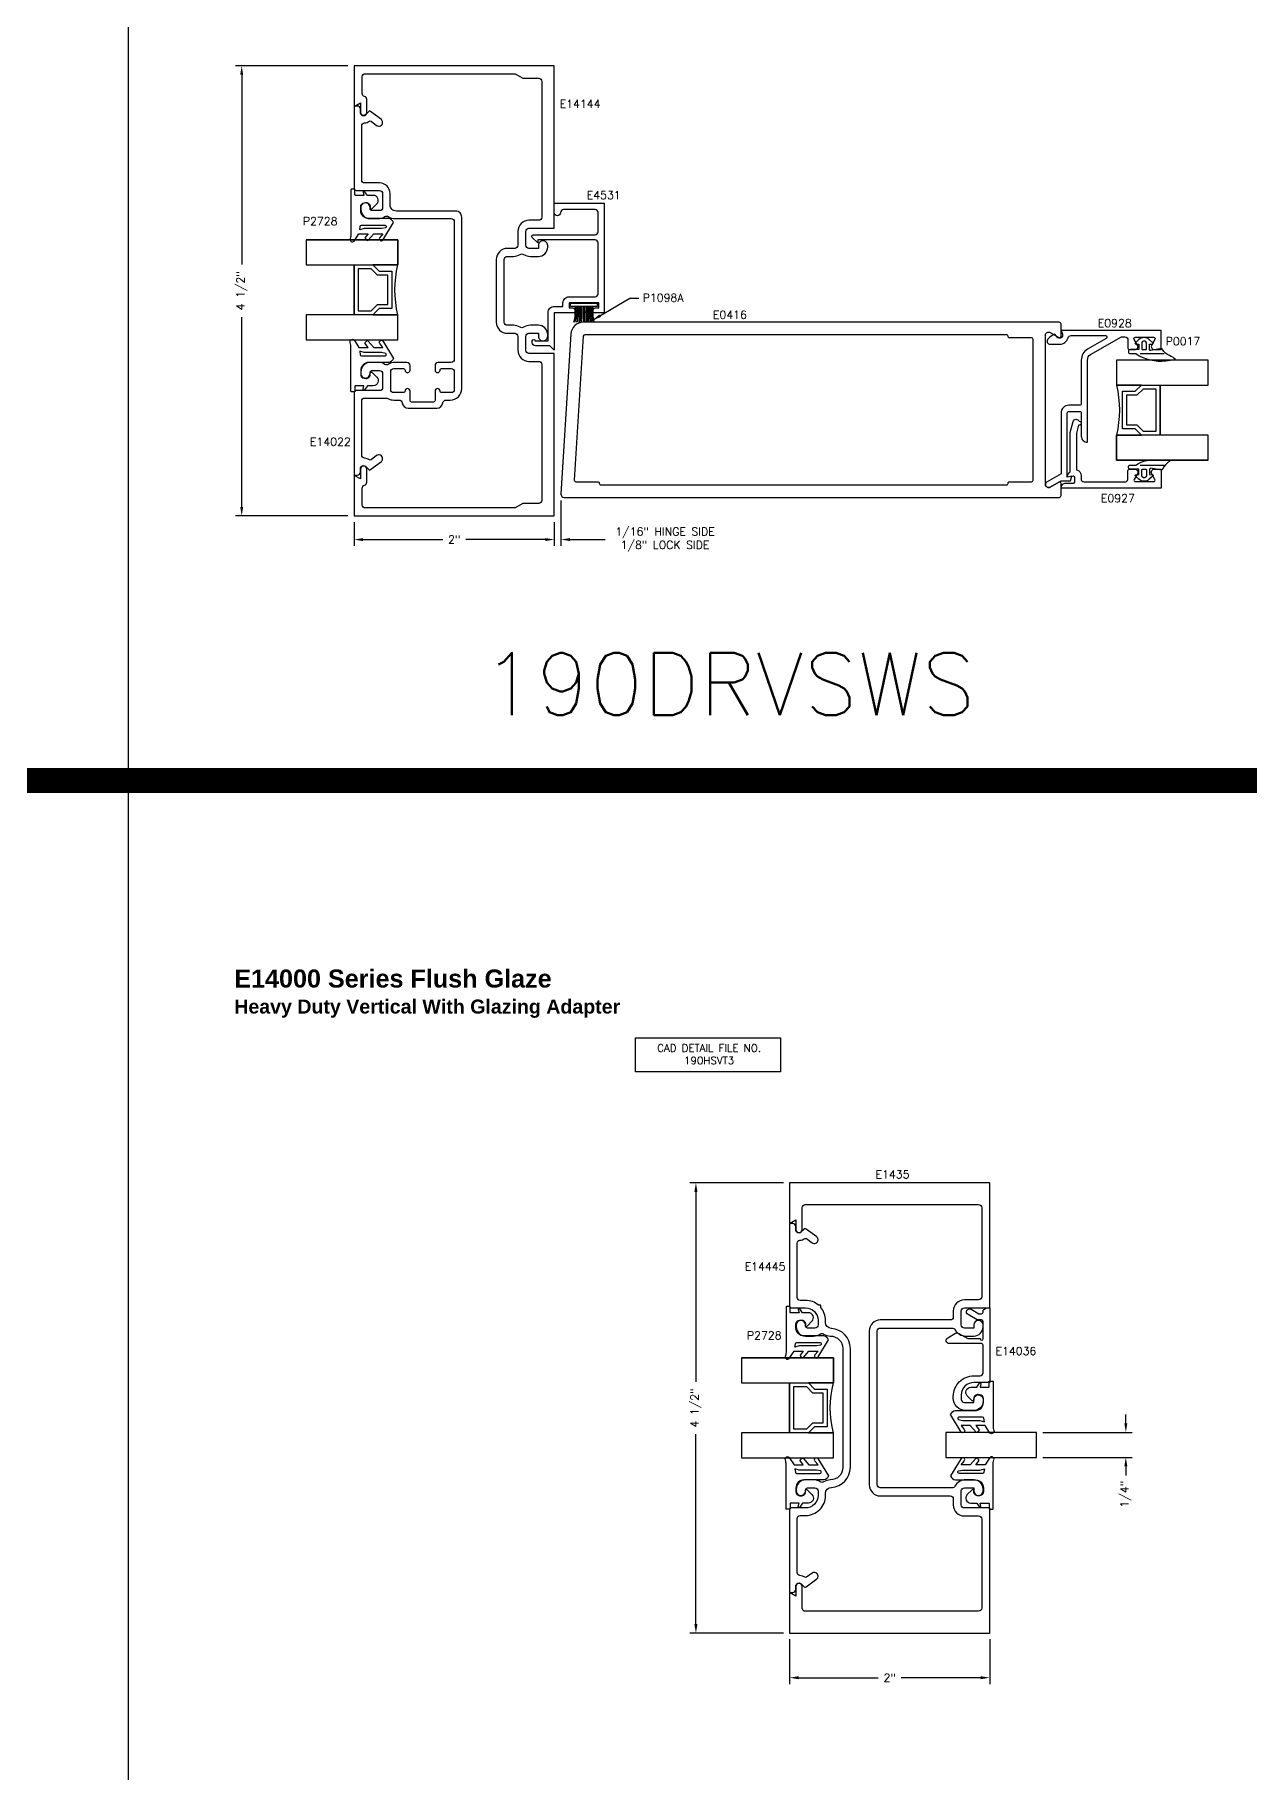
# Model space of a CAD drawing. Extents: x 0 to 139, y -24 to 89.
# Drawn here: x 110.24 to 122.38, y 29.62 to 46.99 of the extents above; entities that cross this region are included whole.
import ezdxf

# ---------------------------------------------------------------- set-up
doc = ezdxf.new("R2010")
doc.units = 0
doc.header["$MEASUREMENT"] = 0
doc.layers.get('DEFPOINTS').update_dxf_attribs({"linetype": 'CONTINUOUS'})
for name, color, linetype in [('R-ANNO-DIMS', 3, 'CONTINUOUS'), ('R-ANNO-TEXT', 6, 'CONTINUOUS'), ('R-DET1', 4, 'CONTINUOUS'), ('R-DET2', 2, 'CONTINUOUS'), ('R-OTLN', 1, 'CONTINUOUS'), ('R-PAT1', 5, 'CONTINUOUS'), ('TITLE', 7, 'CONTINUOUS')]:
    doc.layers.add(name, color=color, linetype=linetype)
doc.styles.get("Standard").update_dxf_attribs({"font": 'simplex'})
doc.dimstyles.new('1X', dxfattribs={"dimtxt": 0.08, "dimasz": 0.09, "dimexe": 0.0625, "dimexo": 0.0625, "dimgap": 0.062, "dimtad": 0, "dimdec": 5, "dimzin": 4, "dimtxsty": 'STANDARD', "dimcen": 0, "dimclrd": 256, "dimclre": 256, "dimclrt": 256, "dimazin": 3, "dimtfac": 1, "dimtdec": 5, "dimtofl": 0, "dimtmove": 0, "dimatfit": 3, "dimtolj": 1, "dimtzin": 4})

# ---------------------------------------------------------------- blocks, each defined once
blk = doc.blocks.new('*D68')
at = {"layer": 'DEFPOINTS', "color": 0}
for p in [(116.85, 35.514), (117.787, 35.514), (117.787, 31.014)]:
    blk.add_point(p, dxfattribs=at)
at = {"layer": 'R-ANNO-DIMS'}
for p, q in [((117.724, 35.514), (116.788, 35.514)), ((116.85, 35.424), (116.85, 33.526)), ((116.85, 31.104), (116.85, 33.002)), ((117.724, 31.014), (116.788, 31.014))]:
    blk.add_line(p, q, dxfattribs=at)
for points in [[(116.835, 35.424), (116.865, 35.424), (116.85, 35.514)], [(116.835, 31.104), (116.865, 31.104), (116.85, 31.014)]]:
    blk.add_solid(points, dxfattribs=at)
at = {"layer": 'R-ANNO-DIMS', "insert": (116.85, 33.264), "char_height": 0.08, "attachment_point": 5, "rotation": 90}
blk.add_mtext('\\A1;4 1/2"', dxfattribs=at)
blk = doc.blocks.new('*D69')
at = {"layer": 'DEFPOINTS', "color": 0}
for p in [(117.787, 31.014), (119.787, 31.014), (119.787, 30.568)]:
    blk.add_point(p, dxfattribs=at)
at = {"layer": 'R-ANNO-DIMS'}
for p, q in [((117.787, 30.952), (117.787, 30.505)), ((119.787, 30.952), (119.787, 30.505)), ((117.877, 30.568), (118.671, 30.568)), ((119.697, 30.568), (118.902, 30.568))]:
    blk.add_line(p, q, dxfattribs=at)
for points in [[(117.877, 30.583), (117.877, 30.553), (117.787, 30.568)], [(119.697, 30.583), (119.697, 30.553), (119.787, 30.568)]]:
    blk.add_solid(points, dxfattribs=at)
at = {"layer": 'R-ANNO-DIMS', "insert": (118.787, 30.568), "char_height": 0.08, "attachment_point": 5}
blk.add_mtext('\\A1;2"', dxfattribs=at)
blk = doc.blocks.new('*D131')
at = {"layer": 'DEFPOINTS', "color": 0}
for p in [(112.31, 46.68), (113.434, 46.68), (113.434, 42.18)]:
    blk.add_point(p, dxfattribs=at)
at = {"layer": 'R-ANNO-DIMS'}
for p, q in [((113.372, 46.68), (112.247, 46.68)), ((112.31, 46.59), (112.31, 44.692)), ((112.31, 42.27), (112.31, 44.168)), ((113.372, 42.18), (112.247, 42.18))]:
    blk.add_line(p, q, dxfattribs=at)
for points in [[(112.295, 46.59), (112.325, 46.59), (112.31, 46.68)], [(112.295, 42.27), (112.325, 42.27), (112.31, 42.18)]]:
    blk.add_solid(points, dxfattribs=at)
at = {"layer": 'R-ANNO-DIMS', "insert": (112.31, 44.43), "char_height": 0.08, "attachment_point": 5, "rotation": 90}
blk.add_mtext('\\A1;4 1/2"', dxfattribs=at)
blk = doc.blocks.new('*D132')
at = {"layer": 'DEFPOINTS', "color": 0}
for p in [(113.434, 42.18), (115.434, 42.18), (115.434, 41.944)]:
    blk.add_point(p, dxfattribs=at)
at = {"layer": 'R-ANNO-DIMS'}
for p, q in [((113.434, 42.117), (113.434, 41.881)), ((115.434, 42.117), (115.434, 41.881)), ((113.524, 41.944), (114.319, 41.944)), ((115.344, 41.944), (114.55, 41.944))]:
    blk.add_line(p, q, dxfattribs=at)
for points in [[(113.524, 41.959), (113.524, 41.929), (113.434, 41.944)], [(115.344, 41.959), (115.344, 41.929), (115.434, 41.944)]]:
    blk.add_solid(points, dxfattribs=at)
at = {"layer": 'R-ANNO-DIMS', "insert": (114.434, 41.944), "char_height": 0.08, "attachment_point": 5}
blk.add_mtext('\\A1;2"', dxfattribs=at)
blk = doc.blocks.new('*D133')
at = {"layer": 'DEFPOINTS', "color": 0}
for p in [(115.501, 42.397), (115.434, 42.18), (115.501, 41.944)]:
    blk.add_point(p, dxfattribs=at)
at = {"layer": 'R-ANNO-DIMS'}
for p, q in [((115.501, 42.335), (115.501, 41.881)), ((115.434, 42.117), (115.434, 41.881)), ((115.344, 41.944), (115.254, 41.944)), ((115.591, 41.944), (115.944, 41.944))]:
    blk.add_line(p, q, dxfattribs=at)
for points in [[(115.344, 41.959), (115.344, 41.929), (115.434, 41.944)], [(115.591, 41.959), (115.591, 41.929), (115.501, 41.944)]]:
    blk.add_solid(points, dxfattribs=at)
at = {"layer": 'R-ANNO-DIMS', "insert": (116.541, 41.944), "char_height": 0.08, "attachment_point": 5}
blk.add_mtext('\\A1;1/16" HINGE SIDE\\P1/8" LOCK SIDE', dxfattribs=at)
blk = doc.blocks.new('WEATHERING')
at = {"layer": 'R-DET2'}
for p, q in [((0, 0), (0, -0.27)), ((0, 0), (0.03, 0)), ((0.03, 0), (0.03, -0.27)), ((0, -0.129), (-0.16, -0.129)), ((0, -0.139), (-0.16, -0.139)), ((0, -0.27), (0.03, -0.27))]:
    blk.add_line(p, q, dxfattribs=at)
for centre, radius, start, end in [((-0.056, 0.313), 0.361, 253.2416, 278.8875), ((-0.056, 0.313), 0.371, 253.7056, 278.6489), ((-0.057, 0.486), 0.557, 259.3278, 275.8729), ((-0.057, 0.486), 0.566, 259.5182, 275.7701), ((-0.063, 0.677), 0.77, 262.7557, 274.6832), ((-0.063, 0.677), 0.78, 262.849, 274.6238), ((-0.066, 1.463), 1.578, 266.5833, 272.3941), ((-0.067, -1.773), 1.619, 87.6382, 93.304), ((-0.064, -0.966), 0.8, 85.4377, 96.9231), ((-0.064, -0.966), 0.79, 85.3793, 97.0112), ((-0.058, -0.769), 0.58, 84.3053, 100.1631), ((-0.058, -0.769), 0.57, 84.2043, 100.3432), ((-0.056, -0.591), 0.38, 81.4567, 105.8164), ((-0.056, -0.591), 0.37, 81.2223, 106.2556)]:
    blk.add_arc(centre, radius, start, end, dxfattribs=at)
blk = doc.blocks.new('*D275')
at = {"layer": 'DEFPOINTS', "color": 0}
for p in [(120.255, 33.02), (121.147, 33.02), (120.255, 32.77)]:
    blk.add_point(p, dxfattribs=at)
at = {"layer": 'R-ANNO-DIMS', "linetype": 'BYBLOCK'}
for p, q in [((121.147, 33.11), (121.147, 33.2)), ((120.317, 33.02), (121.209, 33.02)), ((120.317, 32.77), (121.209, 32.77)), ((121.147, 32.68), (121.147, 32.59))]:
    blk.add_line(p, q, dxfattribs=at)
at = {"layer": 'R-ANNO-DIMS'}
for points in [[(121.132, 33.11), (121.162, 33.11), (121.147, 33.02)], [(121.132, 32.68), (121.162, 32.68), (121.147, 32.77)]]:
    blk.add_solid(points, dxfattribs=at)
at = {"layer": 'R-ANNO-DIMS', "insert": (121.147, 32.402), "char_height": 0.08, "attachment_point": 5, "rotation": 90}
blk.add_mtext('\\A1;1/4"', dxfattribs=at)
blk = doc.blocks.new('P2728_GASKET')
at = {"layer": 'R-DET2'}
blk.add_lwpolyline([(86.461, 33.362), (86.567, 33.537, 0.301952), (86.52, 33.577), (86.32, 33.577, -0.414214), (86.24, 33.657), (86.24, 33.695, -0.388879), (86.276, 33.735), (86.292, 33.736, -0.440011), (86.336, 33.696), (86.336, 33.682, 0.668179), (86.353, 33.675), (86.401, 33.724, 0.668179), (86.366, 33.809), (86.307, 33.809), (86.279, 33.849, 0.836323), (86.264, 33.842), (86.273, 33.809), (86.189, 33.809, -0.414214), (86.183, 33.815), (86.183, 33.865, 0.414214), (86.177, 33.871), (86.149, 33.871, 0.414214), (86.143, 33.865), (86.143, 33.427, -0.083245), (86.135, 33.378), (86.135, 33.378)], format="xyb", dxfattribs=at)
for points in [[(86.174, 33.352), (86.223, 33.426), (86.314, 33.426), (86.283, 33.384)], [(86.313, 33.359), (86.371, 33.426), (86.462, 33.426), (86.431, 33.388)]]:
    blk.add_lwpolyline(points, dxfattribs=at)
blk.add_lwpolyline([(86.235, 33.499, -0.372312), (86.249, 33.512), (86.48, 33.512, -0.668179), (86.49, 33.486), (86.448, 33.478), (86.274, 33.478), (86.23, 33.465)], format="xyb", close=True, dxfattribs=at)
at = {"layer": 'R-DET2', "ltscale": 0.1}
for centre, radius, start, end in [((86.157, 33.369), 0.0237, 157.7655, 314.5007), ((86.313, 33.388), 0.0297, 188.4603, 270), ((86.446, 33.375), 0.0199, 139.7022, 319.7022)]:
    blk.add_arc(centre, radius, start, end, dxfattribs=at)

msp = doc.modelspace()

# ---------------------------------------------------------------- linework, layer by layer
at = {"layer": 'R-ANNO-TEXT'}
msp.add_lwpolyline([(116.2453002, 36.9649929), (117.6967802, 36.9649929), (117.6967802, 36.6229301), (116.2453002, 36.6229301)], close=True, dxfattribs=at)
at = {"layer": 'R-DET1'}
for points in [[(113.7936834, 45.2890479), (113.7936834, 45.3910479), (113.7936834, 45.4020479, 0.414151258), (113.6876834, 45.5080479), (113.5396834, 45.5080479, -0.4133333333), (113.5096834, 45.5380479), (113.5096834, 46.0777479, -0.3842927381), (113.5376834, 46.1085479, 0.1250270914), (113.5858834, 46.1255479, -0.3082190999), (113.6030834, 46.1250479), (113.6587834, 46.0835479, 0.6157428407), (113.7186834, 46.1136479), (113.7186834, 46.1168479, 0.2391768851), (113.7061834, 46.1417479), (113.5874834, 46.2300479), (113.5495834, 46.1921479, -0.667873573), (113.4966834, 46.2140479), (113.4966834, 46.2460479, 0.4161327233), (113.4656834, 46.2770479), (113.4346834, 46.2770479), (113.4346834, 45.4530479, 0.4142135624), (113.4546834, 45.4330479), (113.6876834, 45.4330479, -0.4161327233), (113.7186834, 45.4020479), (113.7186834, 45.2630479, -0.4129032258), (113.6876834, 45.2320479), (113.6136834, 45.2320479, -0.4142135624), (113.5936834, 45.2520479), (113.5936834, 45.2604479, 1.0118394562), (113.5006834, 45.2615479), (113.5006834, 45.2450479, 0.4139789032), (113.5936834, 45.1520479), (113.6739834, 45.1520479, 0.1438656715), (113.7414834, 45.1719479, -0.2925397147), (113.7749834, 45.1719479, 0.1430626198), (113.8424834, 45.1520479), (114.4036834, 45.1520479, -0.4161327233), (114.4346834, 45.1210479), (114.4346834, 43.7450479, -0.4129032258), (114.4036834, 43.7140479), (114.2732912, 43.7130483, 0.4142135624), (114.2422912, 43.6820483), (114.2422912, 43.6380483, 0.4142135624), (114.2672912, 43.6130483, 0.4142135624), (114.2922912, 43.6380483, -0.4142135624), (114.3072912, 43.6530483), (114.4042912, 43.6530483, -0.4142135624), (114.4352912, 43.6220483), (114.4352912, 43.4440483, -0.4142135624), (114.4042912, 43.4130483), (114.3072912, 43.4130483, -0.4142135624), (114.2922912, 43.4280483, 0.4142135624), (114.2672912, 43.4530483, 0.4142135624), (114.2422912, 43.4280483), (114.2422912, 43.333048, -0.4142135624), (114.2272912, 43.318048), (114.0072912, 43.318048, -0.4142135624), (113.9922912, 43.333048), (113.9922912, 43.4280483, 0.4142135624), (113.9672912, 43.4530483, 0.4142135624), (113.9422912, 43.4280483, -0.4142135624), (113.9272912, 43.4130483), (113.8302912, 43.4130483, -0.4142135624), (113.7992912, 43.4440483), (113.7992912, 43.6220483, -0.4142135624), (113.8302912, 43.6530483), (113.9272912, 43.6530483, -0.4142135624), (113.9422912, 43.6380483, 0.4142135624), (113.9672912, 43.6130483, 0.4142135624), (113.9922912, 43.6380483), (113.9922912, 43.6820483, 0.4142135794), (113.9612912, 43.7130483), (113.8424834, 43.7140479), (113.8424834, 43.7140479, 0.1444870806), (113.7749834, 43.6942479, -0.2925397147), (113.7414834, 43.6942479, 0.1452865705), (113.6739834, 43.7140479), (113.5936834, 43.7140479, 0.4150537634), (113.5006834, 43.6210479), (113.5006834, 43.6045479, 1.0129010917), (113.5936834, 43.6057479), (113.5936834, 43.6140479, -0.4142135624), (113.6136834, 43.6340479), (113.6876834, 43.6340479, -0.4161327233), (113.7186834, 43.6030479), (113.7186834, 43.4640479, -0.4129032258), (113.6876834, 43.4330479), (113.4546834, 43.4330479, 0.4142135624), (113.4346834, 43.4130479), (113.4346834, 42.5890479), (113.4656834, 42.5890479, 0.4129032258), (113.4966834, 42.6200479), (113.4966834, 42.6520479, -0.6690389661), (113.5495834, 42.6740479), (113.5874834, 42.6360479), (113.7061834, 42.7244479, 0.2383281561), (113.7186834, 42.7492479), (113.7186834, 42.7525479, 0.6157428407), (113.6587834, 42.7826479), (113.6030834, 42.7411479, -0.3082190999), (113.5858834, 42.7406479, 0.1213374475), (113.5376834, 42.7576479, -0.3842927381), (113.5096834, 42.7884479), (113.5096834, 43.3280479, -0.4164105801), (113.5396569, 43.358048), (113.7562647, 43.358048, -0.1327057146), (113.7718757, 43.3538303, 0.1327057146), (113.8302912, 43.3380483), (113.8822042, 43.3380483, -0.3737096001), (113.9128999, 43.3113815, 0.3737096001), (113.9742912, 43.258048), (114.2602912, 43.258048, 0.3737096001), (114.3216825, 43.3113815, -0.3737096001), (114.3523781, 43.3380483), (114.3936834, 43.3380483, 0.4142135624), (114.5096834, 43.4540483), (114.5096834, 45.1670479, 0.4150009834), (114.4496834, 45.2270479), (113.8556834, 45.2270479, -0.4145170493)], [(115.3723222, 44.2115046, -0.4142135624), (115.4343222, 44.2735046), (115.5213222, 44.2735046), (115.5213232, 44.3085046, -0.4142135624), (115.5833232, 44.3705046), (115.8413222, 44.3705036, 0.4142135624), (115.8723222, 44.4015036), (115.8723222, 44.9090026, 0.4142135624), (115.8413222, 44.9400026), (115.2693222, 44.9400026), (115.2693222, 44.9090026), (115.2136716, 44.9646531, -0.6681786379), (115.2241722, 44.9900036), (115.8413222, 44.9900026, 0.4142135624), (115.8723222, 45.0210026), (115.8723222, 45.2122536, 0.4142135624), (115.8413222, 45.2432536), (115.5273222, 45.2432536, 0.4233808722), (115.4963242, 45.2112536, -0.9999838711), (115.4343222, 45.2112546), (115.4343222, 45.3052546), (115.9343222, 45.3052546), (115.9343222, 44.2115046), (115.8213222, 44.2115046), (115.8213222, 44.2355046, -0.4142135624), (115.8443222, 44.2585046), (115.8783232, 44.2585036), (115.8783232, 44.3085046), (115.5833232, 44.3085046), (115.5833232, 44.2585036), (115.6183222, 44.2585046, -0.4142135624), (115.6413222, 44.2355046), (115.6413222, 44.2115046), (115.4343222, 44.2115046), (115.4343222, 43.8370036), (115.3913222, 43.8800036), (115.2453222, 43.8800046, -0.4142135624), (115.2143222, 43.9110046), (115.2143222, 43.9300046, -1), (115.2443222, 43.9300046), (115.3723222, 43.9300046)], [(120.7636905, 43.2563978), (120.7636905, 43.7384117, -0.2679441748), (120.7946905, 43.7921057), (121.1029063, 43.9700537), (121.1376906, 43.9700537, -0.4142135624), (121.1686906, 43.9390537), (121.1686906, 43.8570537, 0.4142135624), (121.1836906, 43.8420537), (121.2356906, 43.8420537, 0.5773502019), (121.2625374, 43.8885537), (121.2302058, 43.9445537, -0.5773502019), (121.2431962, 43.9670537), (121.4251852, 43.9670537, -0.5773519876), (121.4381755, 43.9445536), (121.4058436, 43.8885538, 0.5773519876), (121.4326903, 43.8420537), (121.4996905, 43.8420537), (121.4996905, 44.0320537), (120.4996906, 44.0320537), (120.513477, 43.9975584, -0.8690756106), (120.4601997, 43.9670483), (120.4376909, 43.9960539, 0.1233324455), (120.3673668, 43.9473807, 0.6447667401), (120.3906226, 43.8960537), (120.4846905, 43.8960538, 0.3306536284), (120.5708432, 43.9600206, -0.3306533202), (120.600518, 43.9820537), (120.9437091, 43.9820537, -0.7673263224), (120.9512091, 43.9540633), (120.7641905, 43.8460877, 0.2679502201), (120.7016905, 43.7378347), (120.7016905, 43.3030538, -0.4142135624), (120.6856905, 43.2870538), (120.5776905, 43.2870538, 0.4142135624), (120.4996905, 43.2090538), (120.4996905, 42.6019409), (120.3601905, 42.5214005, 1), (120.3911905, 42.4677069), (120.4996906, 42.5303494), (120.5953649, 42.5303494), (120.6076905, 42.5763495), (120.5616905, 42.5682384), (120.5616905, 43.2090538, -0.4142135624), (120.5776905, 43.2250538), (120.6856905, 43.2250538, -0.4142135624), (120.7016905, 43.2090538), (120.7016905, 42.9790538, 0.4142135624), (120.7636905, 42.9170538)], [(121.4326904, 42.6482383), (121.4996904, 42.6482383), (121.4996904, 42.4582383), (120.4996906, 42.4582383, -0.4142136795), (120.5496906, 42.5082383), (120.6226905, 42.5082384, 0.4142135624), (120.6376905, 42.5232384), (120.6376905, 42.563763, 0.4663063931), (120.6200858, 42.5785351), (120.5616905, 42.5682384, -0.2521277737), (120.5916908, 42.620238), (120.5916904, 43.0152385), (120.620635, 43.1232612, -0.7157527911), (120.6791848, 43.1271704, -1.1795036867), (120.6753461, 43.087896), (120.6536904, 43.007075), (120.6536904, 42.6415356, -0.3397134022), (120.6996905, 42.5816392), (120.6996905, 42.5512384, 0.4142135232), (120.7306905, 42.5202383), (121.1376904, 42.5202383, 0.4142136569), (121.1686904, 42.5512384), (121.1686904, 42.6332383, -0.4142135624), (121.1836904, 42.6482383), (121.2356904, 42.6482383, -0.5773651401), (121.2625365, 42.6017371), (121.2302056, 42.5457384, 0.5773517472), (121.2431959, 42.5232383), (121.425185, 42.5232384, 0.5773513623), (121.4381753, 42.5457383), (121.4059415, 42.60157, -0.5794456886), (121.4326904, 42.6482383, 1)], [(118.0933535, 32.5256642, 0.1452865705), (118.0258535, 32.5454642), (117.9455535, 32.5454642, 0.4150537634), (117.8525535, 32.4524642), (117.8525535, 32.4359642, 1.0129010917), (117.9455535, 32.4371642), (117.9455535, 32.4454642, -0.4142135624), (117.9655535, 32.4654642), (118.0395535, 32.4654642, -0.4161327233), (118.0705535, 32.4344642), (118.0705535, 32.3894642, -0.4142135624), (117.9455535, 32.2644642), (117.8065535, 32.2644642, 0.4142135624), (117.7865535, 32.2444642), (117.7865535, 31.4304642, 0.4142135624), (117.7965535, 31.4204642), (117.8175535, 31.4204642, 0.4129032258), (117.8485535, 31.4514642), (117.8485535, 31.4834642, -0.6690389661), (117.9014535, 31.5054642), (117.9271298, 31.4797202, 0.3726509123), (117.9532364, 31.4778033), (118.0580535, 31.5558642, 0.2383281561), (118.0705535, 31.5806642), (118.0705535, 31.5839642, 0.6157428407), (118.0106535, 31.6140642), (117.9549535, 31.5725642, -0.3082190999), (117.9377535, 31.5720642, 0.1213374475), (117.8895535, 31.5890642, -0.3842927381), (117.8615535, 31.6198642), (117.8615535, 32.1594642, -0.4166706115), (117.8915535, 32.1894642), (117.9455535, 32.1894642, 0.4142135624), (118.1455535, 32.3894642), (118.1455535, 32.4088385, -0.3986406071), (118.2042405, 32.47075, 0.3986406071), (118.3935535, 32.6704642), (118.3935535, 33.8584642, 0.3986406071), (118.2042405, 34.0581785, -0.3986406071), (118.1455535, 34.1200899), (118.1455535, 34.1394642, 0.1786830484), (118.0975815, 34.2694161), (118.0975815, 34.2914922), (118.0755054, 34.2914922, 0.1786830484), (117.9455535, 34.3394642), (117.8915535, 34.3394642, -0.4133333333), (117.8615535, 34.3694642), (117.8615535, 34.9091642, -0.3842927381), (117.8895535, 34.9399642, 0.1250270914), (117.9377535, 34.9569642, -0.3082190999), (117.9549535, 34.9564642), (118.0106535, 34.9149642, 0.6157428407), (118.0705535, 34.9450642), (118.0705535, 34.9482642, 0.2391768851), (118.0580535, 34.9731642), (117.9532159, 35.0511521, 0.3721215311), (117.9271366, 35.0492473), (117.9014535, 35.0235642, -0.667873573), (117.8485535, 35.0454642), (117.8485535, 35.0774642, 0.4161327233), (117.8175535, 35.1084642), (117.7965535, 35.1084642, 0.4142135624), (117.7865535, 35.0984642), (117.7865535, 34.2844642, 0.4142135624), (117.8065535, 34.2644642), (117.9455535, 34.2644642, -0.4142135624), (118.0705535, 34.1394642), (118.0705535, 34.0944642, -0.4129032258), (118.0395535, 34.0634642), (117.9655535, 34.0634642, -0.4142135624), (117.9455535, 34.0834642), (117.9455535, 34.0918642, 1.0118394562), (117.8525535, 34.0929642), (117.8525535, 34.0764642, 0.4139789032), (117.9455535, 33.9834642), (118.0258535, 33.9834642, 0.1438656715), (118.0933535, 34.0033642, -0.2925397147), (118.1268535, 34.0033642, 0.1425656593), (118.1941091, 33.9834651, -0.4129124678), (118.3185535, 33.8584663), (118.3185535, 32.6704637, -0.4135158467), (118.1938514, 32.545464, 0.143455795), (118.1268535, 32.5256642, -0.2925397147)], [(119.6010906, 34.2515162), (119.6791016, 34.2064642), (119.7055535, 34.2064642, 0.4142135624), (119.7205535, 34.2214642), (119.7205535, 34.2355773, -0.2678077575), (119.7280467, 34.2485638), (119.7555535, 34.2644642), (119.7865535, 34.2644642), (119.7865535, 33.5194642), (119.6275535, 33.5194642, 0.4142135624), (119.5025535, 33.3944642), (119.5025535, 33.3494642, 0.4129032258), (119.5335535, 33.3184642), (119.6275535, 33.3184642), (119.6275535, 33.3479642, -1), (119.7205535, 33.3479642), (119.7205535, 33.3314642, -0.4150537634), (119.6275535, 33.2384642), (119.5475535, 33.2384642, -0.4120367457), (119.4225535, 33.3624642), (119.4225535, 33.3804642, -0.4142135624), (119.6275535, 33.5854642), (119.6895535, 33.5854642, 0.4142135624), (119.7205535, 33.6164642), (119.7205535, 33.8924642, 0.4142135624), (119.7055535, 33.9074642), (119.3820535, 33.9074642, -0.7660915713), (119.3665535, 33.9652642), (119.4448535, 34.0104642, -0.2613254343), (119.4769535, 34.0098642), (119.5677535, 33.9574642), (119.6895535, 33.9574642, 0.4133333333), (119.7045535, 33.9424642), (119.7055535, 33.9424642, 0.4133333333), (119.7205535, 33.9574642), (119.7205535, 34.1294642, 0.4142135624), (119.7055535, 34.1444642), (119.6625535, 34.1444642), (119.5700906, 34.1978162, -1)]]:
    msp.add_lwpolyline(points, format="xyb", close=True, dxfattribs=at)
at = {"layer": 'R-DET2'}
for points in [[(112.9529833, 44.9398915), (112.9529831, 44.6898915), (113.8721837, 44.6898915), (113.8721837, 44.9398915), (112.9529831, 44.9398915), (113.8721837, 44.9398915), (113.8721837, 44.6898915), (113.6221837, 44.6898915), (113.6841837, 44.6278915), (113.8091837, 44.6278915), (113.8091837, 44.2518915), (113.6841837, 44.2518915), (113.6221837, 44.1898915), (113.4341837, 44.1898915), (113.4341837, 44.6898915), (113.4341837, 44.1898915), (112.9529831, 44.1898915), (112.9529831, 43.9398915), (113.8721837, 43.9398915), (113.8721837, 44.1898915), (113.6221837, 44.1898915), (113.8721837, 44.1898915, -0.1233101835), (113.8721837, 44.6898915, 1.5690044203)], [(121.9713703, 42.7382128), (121.9713705, 42.9882128), (121.0521699, 42.9882128), (121.0521699, 42.7382128), (121.9713705, 42.7382128), (121.0521699, 42.7382128), (121.0521699, 42.9882128), (121.3021699, 42.9882128), (121.2401699, 43.0502128), (121.1151699, 43.0502128), (121.1151699, 43.4262128), (121.2401699, 43.4262128), (121.3021699, 43.4882128), (121.4901699, 43.4882128), (121.4901699, 42.9882128), (121.4901699, 43.4882128), (121.9713705, 43.4882128), (121.9713705, 43.7382128), (121.0521699, 43.7382128), (121.0521699, 43.4882128), (121.3021699, 43.4882128), (121.0521699, 43.4882128, -0.1233101835), (121.0521699, 42.9882128, 1.5690044203)], [(117.3048531, 33.7649546), (117.304853, 33.5149546), (118.2240535, 33.5149546), (118.2240535, 33.7649546), (117.304853, 33.7649546), (118.2240535, 33.7649546), (118.2240535, 33.5149546), (117.9740535, 33.5149546), (118.0360535, 33.4529546), (118.1610535, 33.4529546), (118.1610535, 33.0769546), (118.0360535, 33.0769546), (117.9740535, 33.0149546), (117.7860535, 33.0149546), (117.7860535, 33.5149546), (117.7860535, 33.0149546), (117.304853, 33.0149546), (117.304853, 32.7649546), (118.2240535, 32.7649546), (118.2240535, 33.0149546), (117.9740535, 33.0149546), (118.2240535, 33.0149546, -0.1233101835), (118.2240535, 33.5149546, 1.5690044203)]]:
    msp.add_lwpolyline(points, format="xyb", dxfattribs=at)
for points in [[(113.4741837, 44.6498915), (113.4741837, 44.2298915), (113.6056151, 44.2298915), (113.6676151, 44.2918915), (113.7691837, 44.2918915), (113.7691837, 44.5878915), (113.6676151, 44.5878915), (113.6056151, 44.6498915), (113.4741837, 44.6498915)], [(121.2918646, 43.8020537), (121.5316407, 43.8023013)], [(121.4501699, 43.0282128), (121.4501699, 43.4482128), (121.3187385, 43.4482128), (121.2567385, 43.3862128), (121.1551699, 43.3862128), (121.1551699, 43.0902128), (121.2567385, 43.0902128), (121.3187385, 43.0282128), (121.4501699, 43.0282128)], [(121.2918645, 42.6882382), (121.5316405, 42.6879904)], [(117.8260535, 33.4749546), (117.8260535, 33.0549546), (117.957485, 33.0549546), (118.019485, 33.1169546), (118.1210535, 33.1169546), (118.1210535, 33.4129546), (118.019485, 33.4129546), (117.957485, 33.4749546), (117.8260535, 33.4749546)], [(119.3490535, 33.0200059), (119.3490535, 32.7700059), (120.2547904, 32.7700059), (120.2547904, 33.0200059), (119.3490535, 33.0200059)]]:
    msp.add_lwpolyline(points, dxfattribs=at)
for points in [[(121.5461742, 43.7297016), (121.6442827, 43.7429626, 0.1022612087), (121.5834218, 43.7823824, -0.1690634905), (121.5145156, 43.844338, 0.3788088369), (121.503863, 43.8522188), (121.3985464, 43.8330048, -0.3462419148), (121.3826748, 43.8429668), (121.3826748, 43.8970537), (121.4128721, 43.8981646, 0.6086559015), (121.4182754, 43.9113093), (121.3817228, 43.94362, 0.3786170875), (121.2786269, 43.94362), (121.2420742, 43.9113093, 0.6086559015), (121.2474776, 43.8981646), (121.2776748, 43.8970537), (121.2776748, 43.8420537), (121.1926748, 43.8420537, 1), (121.1926748, 43.8020537), (121.2477143, 43.8020537, 0.1721806124)], [(121.3226748, 43.9281011, 0.3419987131), (121.3076748, 43.9087361), (121.3076748, 43.8500537, 0.4142135624), (121.3156748, 43.8420537), (121.3446748, 43.8420537, 0.4142135624), (121.3526748, 43.8500537), (121.3526748, 43.9087361, 0.3419987131), (121.3376748, 43.9281011, 0.1270166538)], [(121.4755321, 42.737124), (121.5736407, 42.7371239, -0.4770370124), (121.5834217, 42.7250428, 0.1493484825), (121.5145155, 42.6459537, -0.3788088369), (121.5038628, 42.6380729), (121.3985462, 42.657287, 0.3462419148), (121.3826747, 42.6473251), (121.3826746, 42.5932381), (121.4128719, 42.5921273, -0.6086559015), (121.4182752, 42.5789825), (121.3817225, 42.5466719, -0.3786170875), (121.2786266, 42.546672), (121.242074, 42.5789827, -0.6086559015), (121.2474774, 42.5921274), (121.2776746, 42.5932382), (121.2776747, 42.6482382), (121.1926747, 42.6482383, -1), (121.1926747, 42.6882383), (121.2477142, 42.6882383, -0.2008317129)], [(121.3226746, 42.5621908, -0.3419987131), (121.3076746, 42.5815558), (121.3076746, 42.6402382, -0.4142135624), (121.3156747, 42.6482382), (121.3446747, 42.6482382, -0.4142135624), (121.3526746, 42.6402382), (121.3526746, 42.5815557, -0.3419987131), (121.3376746, 42.5621908, -0.1270166538)]]:
    msp.add_lwpolyline(points, format="xyb", close=True, dxfattribs=at)
at = {"layer": 'R-OTLN'}
msp.add_lwpolyline([(115.3093222, 43.6939204), (115.3093222, 42.3359204, -0.4142135624), (115.2783222, 42.3049204), (115.1213222, 42.3049204), (115.0433799, 42.2599204), (113.5453222, 42.2599204, -0.4142135624), (113.5143222, 42.2909204), (113.5143222, 42.4572966, -0.3350128188), (113.5368222, 42.4871085, 0.3350128188), (113.5593222, 42.5169204), (113.5593222, 42.6479204, 0.4142135624), (113.5283222, 42.6789204, 0.4142135624), (113.4973222, 42.6479204), (113.4973222, 42.5495473), (113.4343222, 42.5859204), (113.4343222, 42.1799204), (115.4343222, 42.1799204), (115.4343222, 43.8049204), (115.1813222, 43.8049204, -0.4142135624), (115.1503222, 43.8359204), (115.1503222, 43.9749204, -0.4142135624), (115.1813222, 44.0059204), (115.2753222, 44.0059204), (115.2753222, 43.9759204, 0.4142135624), (115.3213222, 43.9299204), (115.3223222, 43.9299204, 0.4142135624), (115.3683222, 43.9759204), (115.3683222, 43.9929204, 0.4142135624), (115.2753222, 44.0859204), (115.1953222, 44.0859204, 0.1450639488), (115.1272132, 44.0657353, -0.2963644577), (115.0934311, 44.0657353, 0.1450639488), (115.0253222, 44.0859204), (114.9653222, 44.0859204, -0.4142135624), (114.9343222, 44.1169204), (114.9343222, 44.7429204, -0.4142135624), (114.9653222, 44.7739204), (115.0253222, 44.7739204, 0.1450639488), (115.0934311, 44.7941055, -0.2963644577), (115.1272132, 44.7941055, 0.1450639488), (115.1953222, 44.7739204), (115.2753222, 44.7739204, 0.4142135624), (115.3683222, 44.8669204), (115.3683222, 44.8839204, 0.4142135624), (115.3223222, 44.9299204), (115.3213222, 44.9299204, 0.4142135624), (115.2753222, 44.8839204), (115.2753222, 44.8539204), (115.1813222, 44.8539204, -0.4142135624), (115.1503222, 44.8849204), (115.1503222, 45.0239204, -0.4142135624), (115.1813222, 45.0549204), (115.4343222, 45.0549204), (115.4343222, 46.6799204), (113.4343222, 46.6799204), (113.4343222, 46.2739204), (113.4973222, 46.3102935), (113.4973222, 46.2119204, 0.4142135624), (113.5283222, 46.1809204, 0.4142135624), (113.5593222, 46.2119204), (113.5593222, 46.3429204, 0.3350128188), (113.5368222, 46.3727323, -0.3350128188), (113.5143222, 46.4025442), (113.5143222, 46.5689204, -0.4142135624), (113.5453222, 46.5999204), (115.0433799, 46.5999204), (115.1213222, 46.5549204), (115.2783222, 46.5549204, -0.4142135624), (115.3093222, 46.5239204), (115.3093222, 45.1659204, -0.4142135624), (115.2783222, 45.1349204), (115.1813222, 45.1349204, 0.4142135624), (115.0703222, 45.0239204), (115.0703222, 44.8849204, -0.4142135624), (115.0393222, 44.8539204), (114.9653222, 44.8539204, 0.4142135624), (114.8543222, 44.7429204), (114.8543222, 44.1169204, 0.4142135624), (114.9653222, 44.0059204), (115.0393222, 44.0059204, -0.4142135624), (115.0703222, 43.9749204), (115.0703222, 43.8359204, 0.4142135624), (115.1813222, 43.7249204), (115.2783222, 43.7249204, -0.4142135624), (115.3093222, 43.6939204)], format="xyb", dxfattribs=at)
for points in [[(115.5315721, 42.3659446), (120.4805529, 42.3659446, 0.4142135624), (120.5005529, 42.3859446), (120.5005529, 42.5049417, 0.5788572264), (120.4779255, 42.5178111), (120.391022, 42.4676772, -0.5765525474), (120.3444944, 42.4945473), (120.3445651, 43.9873606, -0.5771072747), (120.391022, 44.0141599), (120.4779255, 43.9640261, 0.5768173608), (120.5005529, 43.9768954), (120.5005529, 44.0958925, 0.4142135624), (120.4805529, 44.1158925), (115.7253194, 44.1158925, 0.3965021438), (115.6005857, 43.9987956), (115.5006008, 42.3988958, 0.4336234808), (115.5315721, 42.3659446)], [(120.2045894, 43.9599047), (119.9845063, 43.9599047, -0.4150943396), (119.9695157, 43.9748954), (119.9695157, 43.9758854, 0.4150943396), (119.954525, 43.990876), (115.7394817, 43.9909465, 0.3960444969), (115.7245107, 43.9768826), (115.6345333, 42.5378685, 0.4326240546), (115.6495041, 42.5219324), (115.8685792, 42.5219324, -0.4150943396), (115.8835699, 42.5069417), (115.8835699, 42.5059518, 0.4150943396), (115.8985605, 42.4909611), (119.954525, 42.4909611, 0.4150943396), (119.9695157, 42.5059518), (119.9695157, 42.5069417, -0.4150943396), (119.9845063, 42.5219324), (120.204528, 42.5219324, 0.4146168951), (120.219528, 42.536953), (120.2195894, 43.9449254, 0.4138103446)], [(118.6925535, 32.3854642), (119.3915535, 32.3854642, -0.4161327233), (119.4225535, 32.3544642), (119.4225535, 32.2954642, 0.4144144144), (119.5335535, 32.1844642), (119.6755535, 32.1844642, -0.4161327233), (119.7065535, 32.1534642), (119.7065535, 31.2634642, -0.4129032258), (119.6755535, 31.2324642), (117.9425535, 31.2324642, -0.4161327233), (117.9115535, 31.2634642), (117.9115535, 31.4824642, 0.4161327233), (117.8805535, 31.5134642, 0.4193548387), (117.8495535, 31.4824642), (117.8495535, 31.3841642), (117.7865535, 31.4204642), (117.7865535, 31.0144642), (119.7865535, 31.0144642), (119.7865535, 32.2644642), (119.5335535, 32.2644642, -0.4161327233), (119.5025535, 32.2954642), (119.5025535, 32.4344642, -0.4193548387), (119.5335535, 32.4654642), (119.6275535, 32.4654642), (119.6275535, 32.4359642, 1), (119.7205535, 32.4359642), (119.7205535, 32.4524642, 0.4139789032), (119.6275535, 32.5454642), (119.5475535, 32.5454642, 0.2718429418), (119.4383535, 32.4813642, -0.2696461314), (119.4112535, 32.4654642), (118.6925535, 32.4654642, -0.4161327233), (118.6615535, 32.4964642), (118.6615535, 34.0324642, -0.4193548387), (118.6925535, 34.0634642), (119.4112535, 34.0634642, -0.2751381828), (119.4383535, 34.0475642, 0.2718429418), (119.5475535, 33.9834642), (119.6275535, 33.9834642, 0.4129032258), (119.7205535, 34.0764642), (119.7205535, 34.0929642, 1), (119.6275535, 34.0929642), (119.6275535, 34.0634642), (119.5335535, 34.0634642, -0.4161327233), (119.5025535, 34.0944642), (119.5025535, 34.2334642, -0.4193548387), (119.5335535, 34.2644642), (119.7865535, 34.2644642), (119.7865535, 35.5144642), (117.7865535, 35.5144642), (117.7865535, 35.1084642), (117.8495535, 35.1448642), (117.8495535, 35.0464642, 0.4161327233), (117.8805535, 35.0154642, 0.4129032258), (117.9115535, 35.0464642), (117.9115535, 35.2654642, -0.4193548387), (117.9425535, 35.2964642), (119.6755535, 35.2964642, -0.4161327233), (119.7065535, 35.2654642), (119.7065535, 34.3754642, -0.4129032258), (119.6755535, 34.3444642), (119.5335535, 34.3444642, 0.4144144144), (119.4225535, 34.2334642), (119.4225535, 34.1744642, -0.4129032258), (119.3915535, 34.1434642), (118.6925535, 34.1434642, 0.4144144144), (118.5815535, 34.0324642), (118.5815535, 32.4964642, 0.4144144144)]]:
    msp.add_lwpolyline(points, format="xyb", close=True, dxfattribs=at)
at = {"layer": 'TITLE'}
msp.add_line((111.1764004, 88.8536196), (111.1764004, -9.779273), dxfattribs=at)
at = {"layer": 'TITLE', "const_width": 0.25}
msp.add_lwpolyline([(0.25, 39.5371733), (138.9080005, 39.5371733)], dxfattribs=at)

# ---------------------------------------------------------------- block references
at = {"layer": 'R-DET2'}
for p in [(27.2593267, 11.5753823), (31.6088789, 0.4067987)]:
    msp.add_blockref('P2728_GASKET', p, dxfattribs=at)
at = {"layer": 'R-DET2', "xscale": -1, "rotation": 180}
for p in [(27.2593267, 77.2907134), (31.6088789, 66.1221298)]:
    msp.add_blockref('P2728_GASKET', p, dxfattribs=at)
at = {"layer": 'R-DET2', "xscale": -1}
msp.add_blockref('P2728_GASKET', (205.9631773, -0.3382013), dxfattribs=at)
at = {"layer": 'R-DET2', "rotation": 180}
msp.add_blockref('P2728_GASKET', (205.9631773, 66.1221298), dxfattribs=at)
at = {"layer": 'R-PAT1', "rotation": 90}
msp.add_blockref('WEATHERING', (115.5973069, 44.2758936), dxfattribs=at)

# ---------------------------------------------------------------- texts
at = {"layer": 'R-ANNO-TEXT', "char_height": 0.08}
for s, insert, attachment_point in [('E14144', (115.4882606, 46.2985926), 4), ('\\A1;E4531', (115.7589128, 45.3860233), 4), ('P2728', (113.2674474, 45.1263449), 6), ('P1098A', (116.3181865, 44.3609744), 4), ('E0416', (117.0201762, 44.1913231), 4), ('\\A1;E0928', (120.8665138, 44.1070832), 4), ('\\A1;P0017', (121.5451456, 43.9263391), 4), ('\\A1;E14022', (113.4002401, 42.9223678), 6), ('E0927', (120.8978972, 42.3573433), 4), ('\\A1;E1435', (118.9846901, 35.5989488), 6), ('E14445', (117.7451748, 34.6779752), 6), ('\\A1;P2728', (117.7061125, 33.9898888), 6), ('\\A1;E14036', (120.2527058, 33.8334061), 6)]:
    msp.add_mtext(s, dxfattribs=dict(at, insert=insert, attachment_point=attachment_point))
at = {"layer": 'R-ANNO-TEXT', "insert": (116.9819825, 36.8994101), "char_height": 0.075, "width": 1.875, "attachment_point": 2}
msp.add_mtext('CAD DETAIL FILE NO.\\P190HSVT3', dxfattribs=at)
at = {"layer": 'TITLE'}
msp.add_text('190DRVSWS', height=0.625, dxfattribs=at).set_placement((114.7159329, 40.1877013))
at = {"layer": 'TITLE', "insert": (112.2354909, 37.9464075, 6.2106922), "char_height": 0.18, "width": 7.44, "attachment_point": 1}
msp.add_mtext('{\\fArial|b1|i0|c0|p34;\\PE14000 Series Flush Glaze\\P\\H0.7778x;Heavy Duty Vertical With Glazing Adapter}', dxfattribs=at)

# ---------------------------------------------------------------- dimensions: what is measured, and where the dimension line sits
at = {"layer": 'R-ANNO-DIMS'}
dim = msp.add_linear_dim(base=(112.3096414, 46.6799204), p1=(113.4343222, 42.1799204), p2=(113.4343222, 46.6799204), angle=90, dimstyle='1X', override={"dimpost": '"'}, dxfattribs=at)
dim.commit()
dim.dimension.update_dxf_attribs({"geometry": '*D131', "text_midpoint": (112.3096414, 44.4299204)})
dim = msp.add_linear_dim(base=(115.501196, 41.9436649), p1=(115.4343222, 42.1799204), p2=(115.501196, 42.3971946), text='<> HINGE SIDE\\P1/8" LOCK SIDE', dimstyle='1X', override={"dimpost": '"'}, dxfattribs=at)
dim.commit()
dim.dimension.update_dxf_attribs({"geometry": '*D133', "text_midpoint": (116.541196, 41.9436649), "dimtype": 160})
for base, p1, p2, picture, middle in [((115.4343222, 41.9436649), (113.4343222, 42.1799204), (115.4343222, 42.1799204), '*D132', (114.4343222, 41.9436649)), ((119.7865535, 30.5678199), (117.7865535, 31.0144642), (119.7865535, 31.0144642), '*D69', (118.7865535, 30.5678199))]:
    dim = msp.add_linear_dim(base=base, p1=p1, p2=p2, dimstyle='1X', override={"dimpost": '"'}, dxfattribs=at)
    dim.commit()
    dim.dimension.update_dxf_attribs({"geometry": picture, "text_midpoint": middle})
for base, p1, p2, override, picture, middle in [((116.8501488, 35.5144642), (117.7865535, 31.0144642), (117.7865535, 35.5144642), {"dimpost": '"'}, '*D68', (116.8501488, 33.2644642)), ((121.1468072, 33.0200059), (120.2547904, 32.7700059), (120.2547904, 33.0200059), {"dimpost": '"', "dimarcsym": 1}, '*D275', (121.1468072, 32.4022917))]:
    dim = msp.add_linear_dim(base=base, p1=p1, p2=p2, angle=90, dimstyle='1X', override=override, dxfattribs=at)
    dim.commit()
    dim.dimension.update_dxf_attribs({"geometry": picture, "text_midpoint": middle, "dimtype": 160})

# ---------------------------------------------------------------- leaders
at = {"layer": 'R-ANNO-TEXT'}
msp.add_leader([(115.8157877, 44.1357383), (116.1903885, 44.3576514), (116.2803885, 44.3576514)], dimstyle='1X', dxfattribs=at)

doc.saveas('drawing.dxf')
